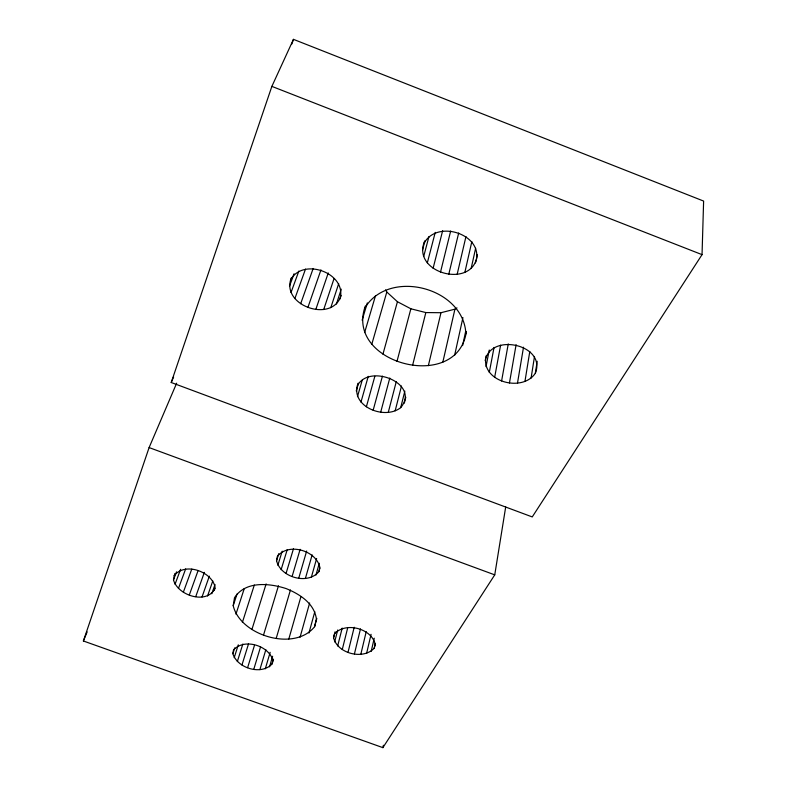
<?xml version="1.0" encoding="UTF-8"?>
<svg xmlns="http://www.w3.org/2000/svg" width="787" height="787" viewBox="0 0 787 787"><rect width="100%" height="100%" fill="white"/><g stroke="black" fill="none" stroke-linecap="round" stroke-linejoin="round"><path stroke-width="1.18" d="M702.043 254.644L703.617 201.069L293.453 39.35L271.869 86.383L171.222 382.502L532.248 516.931L702.043 254.644L271.869 86.383M215.176 588.125C207.276 605.046 177.773 595.739 173.494 579.901L174.822 573.546M214.369 590.457L214.959 586.423C210.69 570.85 184.414 562.075 173.966 575.848M486.12 355.852C480.119 381.4 522.096 393.087 535.337 373.274L537.196 361.282M531.097 378.055L534.501 356.462M524.949 381.439L529.799 351.464M176.652 383.19L149.107 447.577L83.383 640.982L382.895 747.65L494.748 574.864L505.697 506.956M233.208 605.675L234.506 597.736C245.396 580.727 269.439 583.157 286.173 588.597C299.562 594.018 314.288 603.314 316.374 618.877L314.593 626.698C294.623 651.941 240.242 635.729 233.208 605.675L237.054 593.988M341.145 295.42C332.439 323.752 280.211 305.513 291.338 277.831M517.492 383.121L523.512 347.185M232.873 653.712L233.493 650.032C243.99 637.942 268.633 645.389 272.863 660.234L272.125 663.884C261.451 675.61 237.389 668.33 232.873 653.712L234.733 647.868M509.455 382.964L516.105 344.667M501.594 380.977L508.254 343.939M494.649 377.347L500.621 345.149M276.552 560.688L277.358 556.429C288.337 542.332 316.266 550.379 319.856 567.358L318.922 571.588C307.727 585.253 280.516 577.402 276.552 560.688L278.726 553.654M489.288 372.418L494.049 347.421M486.022 366.653L489.248 350.018M340.014 298.932C347.313 273.128 302.72 256.837 290.501 280.083M382.895 747.65L383.397 745.25M466.386 331.514C457.818 392.998 344.076 363.958 365.375 305.966M462.599 345.591L465.648 331.455M424.783 240.852C410.499 273.384 474.049 289.882 477.227 254.673M357.455 385.522C369.615 362.994 420.642 383.82 400.691 407.646C384.44 420.612 349.261 405.984 358.124 383.19M454.62 355.34L462.933 317.604M471.167 268.387L475.633 248.289M464.871 272.302L471.846 241.56M442.815 362.236L454.916 309.183L456.981 307.924M374.189 648.242L375.251 644.425C371.671 628.301 345.463 621.573 334.505 633.899L333.56 637.745C337.485 653.623 363.053 660.195 374.189 648.242L375.291 643.461M371.198 651.351L374.248 638.208M457.158 274.338L465.963 236.523M366.594 653.436L371.07 634.332M428.344 365.68L440.986 312.714L454.916 309.183M360.82 654.312L366.211 631.646M448.767 274.309L458.673 233.001M354.425 653.899L360.485 628.872M440.484 272.223L450.676 230.994M348.041 652.256L354.199 627.249M412.575 365.394L425.836 312.567L440.986 312.714M342.266 649.511L347.628 628.115M404.321 403.151L405.797 397.248M400.691 407.646L404.852 391.109M433.106 268.288L442.658 230.68M337.662 645.95L342.197 628.075M334.652 641.897L337.712 629.994M395.163 410.814L401.488 386.023M333.56 637.745L335.095 631.794M388.276 412.368L396.255 381.705M427.321 262.858L435.25 232.381M396.973 361.44L410.863 308.789L397.435 301.726L386.81 292.016L385.571 289.921M423.691 256.454L428.954 236.572M422.599 249.676L424.783 241.511M380.701 412.181L389.791 378.026M373.156 410.263L382.433 376.156M314.593 626.698L316.846 618.395M308.957 633.023L314.81 611.696M475.417 262.947C485.559 234.949 437.247 218.609 424.163 243.173M382.944 354.18L397.435 301.726M366.368 406.8L374.848 376.275M300.054 637.273L309.645 602.95M318.922 571.588L319.916 568.047M315.971 575.051L319.276 563.236M311.298 577.432L316.64 558.524M360.958 402.118L368.257 376.334M371.798 344.263L386.81 292.016M305.376 578.484L312.144 554.874M357.475 396.658L362.177 380.278M288.79 639.083L300.959 596.536M356.265 390.942L358.282 383.928M272.125 663.884L273.502 659.172M298.765 578.14L306.664 551.018M276.227 638.306L290.452 589.945M269.518 666.845L272.617 656.25M292.115 576.428L300.132 549.336M265.288 668.822L270.157 652.354M364.617 332.576L375.556 295.558M485.195 360.594C490.635 332.124 546.699 344.775 535.337 373.274M259.877 669.648L265.849 649.668M286.035 573.507L293.462 548.805M362.128 320.201L367.322 302.906M263.537 635.02L278.47 585.744M253.798 669.235L260.546 646.934M281.126 569.66L287.216 549.69M247.62 667.642L254.467 645.36M277.86 565.243L282.189 551.166M251.899 629.541L266.124 583.895M241.953 665.005L248.515 643.914M237.33 661.572L242.849 644.022M234.201 657.686L238.284 644.819M242.396 622.369L254.329 584.997M336.423 304.018L341.253 289.154M235.952 614.155L244.285 588.509M330.796 307.668L338.695 283.654M323.703 309.547L334.013 278.687M315.813 309.468L328.258 272.941M291.859 43.993L293.453 39.35M211.811 593.752L215.018 584.475M207.552 595.995L212.795 580.934M307.894 307.471L320.958 269.872M202.023 596.989L209.332 576.153M195.737 596.635L204.364 572.346M300.673 303.723L313.167 268.475M294.859 298.598L305.504 269.095M189.313 594.972L198.049 570.713M183.361 592.168L191.772 569.09M291.003 292.548L298.863 271.043M289.488 286.173L294.072 273.748M178.442 588.479L185.663 568.883M175.039 584.259L180.607 569.286M173.494 579.901L176.504 571.854M83.383 640.982L87.16 631.912M171.222 382.502L173.622 376.963M364.666 308.317C388.473 267.944 463.828 287.235 465.884 333.875M410.863 308.789L425.836 312.567M149.107 447.577L494.748 574.864"/></g></svg>
